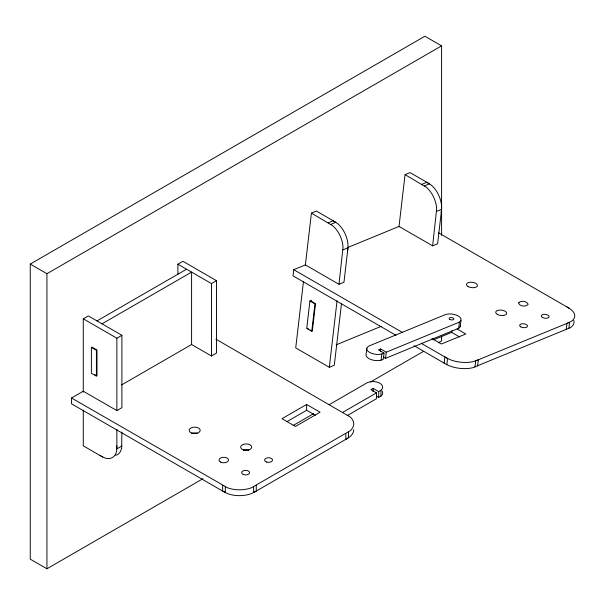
<?xml version="1.0" encoding="UTF-8"?>
<svg xmlns="http://www.w3.org/2000/svg" width="605" height="605" viewBox="0 0 605 605"><rect width="100%" height="100%" fill="white"/><g stroke="black" fill="none" stroke-linecap="round" stroke-linejoin="round"><path stroke-width="0.91" d="M395.973 335.299L293.032 275.865L293.75 269.694L305.389 264.914L338.974 284.305L343.02 247.453A21.772 14.233 67.7 0 0 332.674 225.703L311.416 213.126L305.351 265.209M347.746 247.505L399.028 226.436L432.613 245.827L436.659 208.975A21.772 14.233 67.7 0 0 426.313 187.225L405.055 174.648L398.99 226.731M121.9 432.068L121.673 447.987A21.772 12.569 60 0 1 115.752 455.346M303.468 281.393L295.724 347.905L329.317 367.296L334.3 365.246L341.5 303.415M309.919 301.018L306.727 328.447L311.764 331.358L314.955 303.922L309.919 301.018L311.499 300.367M329.317 367.296L337.061 300.783M366.812 348.14L366.093 354.311A9.657 4.727 6.6 0 0 370.6 359.4A9.657 4.727 6.6 0 0 381.112 360.172L383.328 359.264L384.046 353.086L378.45 349.856L380.666 348.949L386.262 352.178L459.399 322.125A9.657 4.727 6.6 0 0 458.227 315.969A9.657 4.727 6.6 0 0 445.968 314.366L368.4 346.241A9.657 4.727 6.6 0 0 369.572 352.397A9.657 4.727 6.6 0 0 381.831 354.001L384.046 353.086M380.356 351.596L380.666 348.949M381.112 360.172L381.831 354.001M383.147 356.965L385.544 358.349L386.262 352.178M444.176 363.129L444.894 356.958L449.621 359.461A21.772 10.648 6.6 0 0 473.624 361.518L478.313 359.824L477.595 365.995M573.782 320.385A21.772 10.648 6.6 0 1 570.462 327.6L472.906 367.689A21.772 10.648 6.6 0 1 448.902 365.632L446.838 364.664L447.556 358.493L421.201 343.277M433.361 339.912L451.648 332.395L451.852 330.632M385.544 358.349L458.681 328.296L459.399 322.125M460.269 326.405L460.987 320.226M474.963 367.076L475.681 360.905L569.592 322.306L568.874 328.485M566.242 329.566L566.961 323.388L571.18 321.429A21.772 10.648 6.6 0 0 571.059 309.556L566.787 306.864M347.595 251.045L348.004 245.403A21.772 14.233 67.7 0 0 337.666 223.653L333.196 220.78L328.212 222.829M441.234 212.567L441.642 206.925A21.772 14.233 67.7 0 0 431.297 185.175L426.835 182.294L421.844 184.343M225.325 486.791L225.325 492.614L71.519 403.815L71.519 397.999L227.389 487.721A21.772 12.569 0 0 0 251.521 487.721L350.083 430.82A21.772 12.569 0 0 0 350.083 416.89L215.917 339.163M203 478.676L46.933 568.776L30.25 559.149L30.25 264.075L424.914 36.224L441.597 45.851L441.597 235.337M30.25 264.075L46.933 273.71L441.597 45.851M83.278 392.206L83.278 318.82L88.315 315.908L121.9 335.299L121.9 407.694L116.863 410.606L83.278 391.208L71.519 397.999M177.878 274.549L177.878 264.196L182.922 261.292L216.507 280.682L216.507 353.078L211.47 355.982L191.475 344.442M96.989 320.915L186.559 269.21M102.033 323.826L191.596 272.114L191.596 344.51L121.575 384.939M83.278 318.82L116.863 338.21L121.9 335.299M177.878 264.196L211.47 283.586L216.507 280.682M121.9 445.991L116.863 448.902L116.863 429.285M306.629 404.465L281.998 418.683L295.437 426.442L320.068 412.217L306.629 404.465L306.629 410.281L286.77 421.745M293.236 425.436L313.64 413.646M329.15 404.692L367.522 382.541A9.657 5.574 0 0 1 379.834 383.192A9.657 5.574 0 0 1 380.953 390.301L380.953 396.116L378.715 397.409L376.318 396.025M370.51 381.967L423.621 351.301M438.322 342.808L441.597 340.925L441.597 336.206M380.953 390.301L378.715 391.594L373.119 388.357L370.88 389.65L376.476 392.887L376.476 398.703L347.247 415.582M342.377 412.572L376.476 392.887M311.416 213.126L316.4 211.077L335.851 222.307L330.867 224.357M405.055 174.648L410.039 172.599L429.489 183.829L424.506 185.879M342.99 249.842L347.973 247.793L343.965 282.255L338.974 284.305M436.621 211.364L441.612 209.315L437.596 243.777L432.613 245.827M336.153 344.842L381.354 326.269M438.519 232.812L569.449 308.399M457.108 328.961L465.797 333.983L441.423 343.995L431.94 338.52M451.648 332.395L459.55 336.962M293.75 269.694L402.408 332.425M413.949 345.674L446.838 364.664M310.471 300.783L315.507 303.695L312.316 331.132L310.161 329.884M307.279 328.22L308.716 329.052M306.629 410.281L315.326 415.302M91.952 347.096L96.989 350.008L96.989 375.856L94.834 374.616M102.729 457.062L83.278 445.832L83.278 410.077M100.067 455.527L104.567 457.856A21.772 12.569 60 0 0 116.636 450.891L116.863 445.832M378.715 391.594L378.715 397.409M373.119 388.357L373.119 391.685M348.472 432.015L348.472 437.831L253.593 492.614L253.593 486.791M345.818 433.551L345.818 439.366L350.083 436.636A21.772 12.569 0 0 0 353.736 429.671M256.248 485.263L256.248 491.079L251.521 493.544A21.772 12.569 0 0 1 227.389 493.544L222.663 491.079L222.663 485.263M211.47 283.586L211.47 355.982M116.863 338.21L116.863 410.606M46.933 273.71L46.933 568.776M460.314 325.309A9.657 4.727 6.6 0 1 458.681 328.296M382.171 391.185A9.657 5.574 0 0 1 380.953 396.116M191.906 433.361A5.543 3.199 0 0 1 197.442 433.361M243.399 450.165A5.551 3.207 0 0 1 248.95 450.165M518.772 302.704L518.629 303.302C520.028 306.478 525.548 307.022 527.931 304.67L528.082 304.081C526.683 300.904 521.162 300.36 518.772 302.704M96.429 350.325L91.393 347.421L91.393 373.277L96.429 376.181L96.429 350.325M449.802 319.432A2.375 1.165 6.6 0 0 453.75 319.243A2.375 1.165 6.6 0 0 450.838 317.565A2.375 1.165 6.6 0 0 449.802 319.432M468.089 286.566A5.543 2.707 6.6 0 0 477.3 286.135A5.543 2.707 6.6 0 0 470.516 282.217A5.543 2.707 6.6 0 0 468.089 286.566M520.814 326.866A3.955 1.936 6.6 0 0 527.394 326.556A3.955 1.936 6.6 0 0 522.546 323.758A3.955 1.936 6.6 0 0 520.814 326.866M542.413 317.436A3.955 1.936 6.6 0 0 548.992 317.126A3.955 1.936 6.6 0 0 544.145 314.328A3.955 1.936 6.6 0 0 542.413 317.436M497.31 314.396A5.551 2.715 6.6 0 0 506.529 313.965A5.551 2.715 6.6 0 0 499.738 310.04A5.551 2.715 6.6 0 0 497.31 314.396M191.906 433.089A5.543 3.199 0 0 0 200.217 430.314A5.543 3.199 0 0 0 191.906 427.546A5.543 3.199 0 0 0 191.906 433.089M266.586 462.031A3.955 2.284 0 0 0 272.522 460.05A3.955 2.284 0 0 0 266.586 458.068A3.955 2.284 0 0 0 266.586 462.031M243.633 474.638A3.955 2.284 0 0 0 249.57 472.656A3.955 2.284 0 0 0 243.633 470.675A3.955 2.284 0 0 0 243.633 474.638M220.417 461.993A4.757 2.745 0 0 0 228.38 460.76A4.757 2.745 0 0 0 222.549 457.395A4.757 2.745 0 0 0 220.417 461.993M243.399 449.901A5.551 3.207 0 0 0 251.725 447.125A5.551 3.207 0 0 0 243.399 444.35A5.551 3.207 0 0 0 243.399 449.901"/></g></svg>
